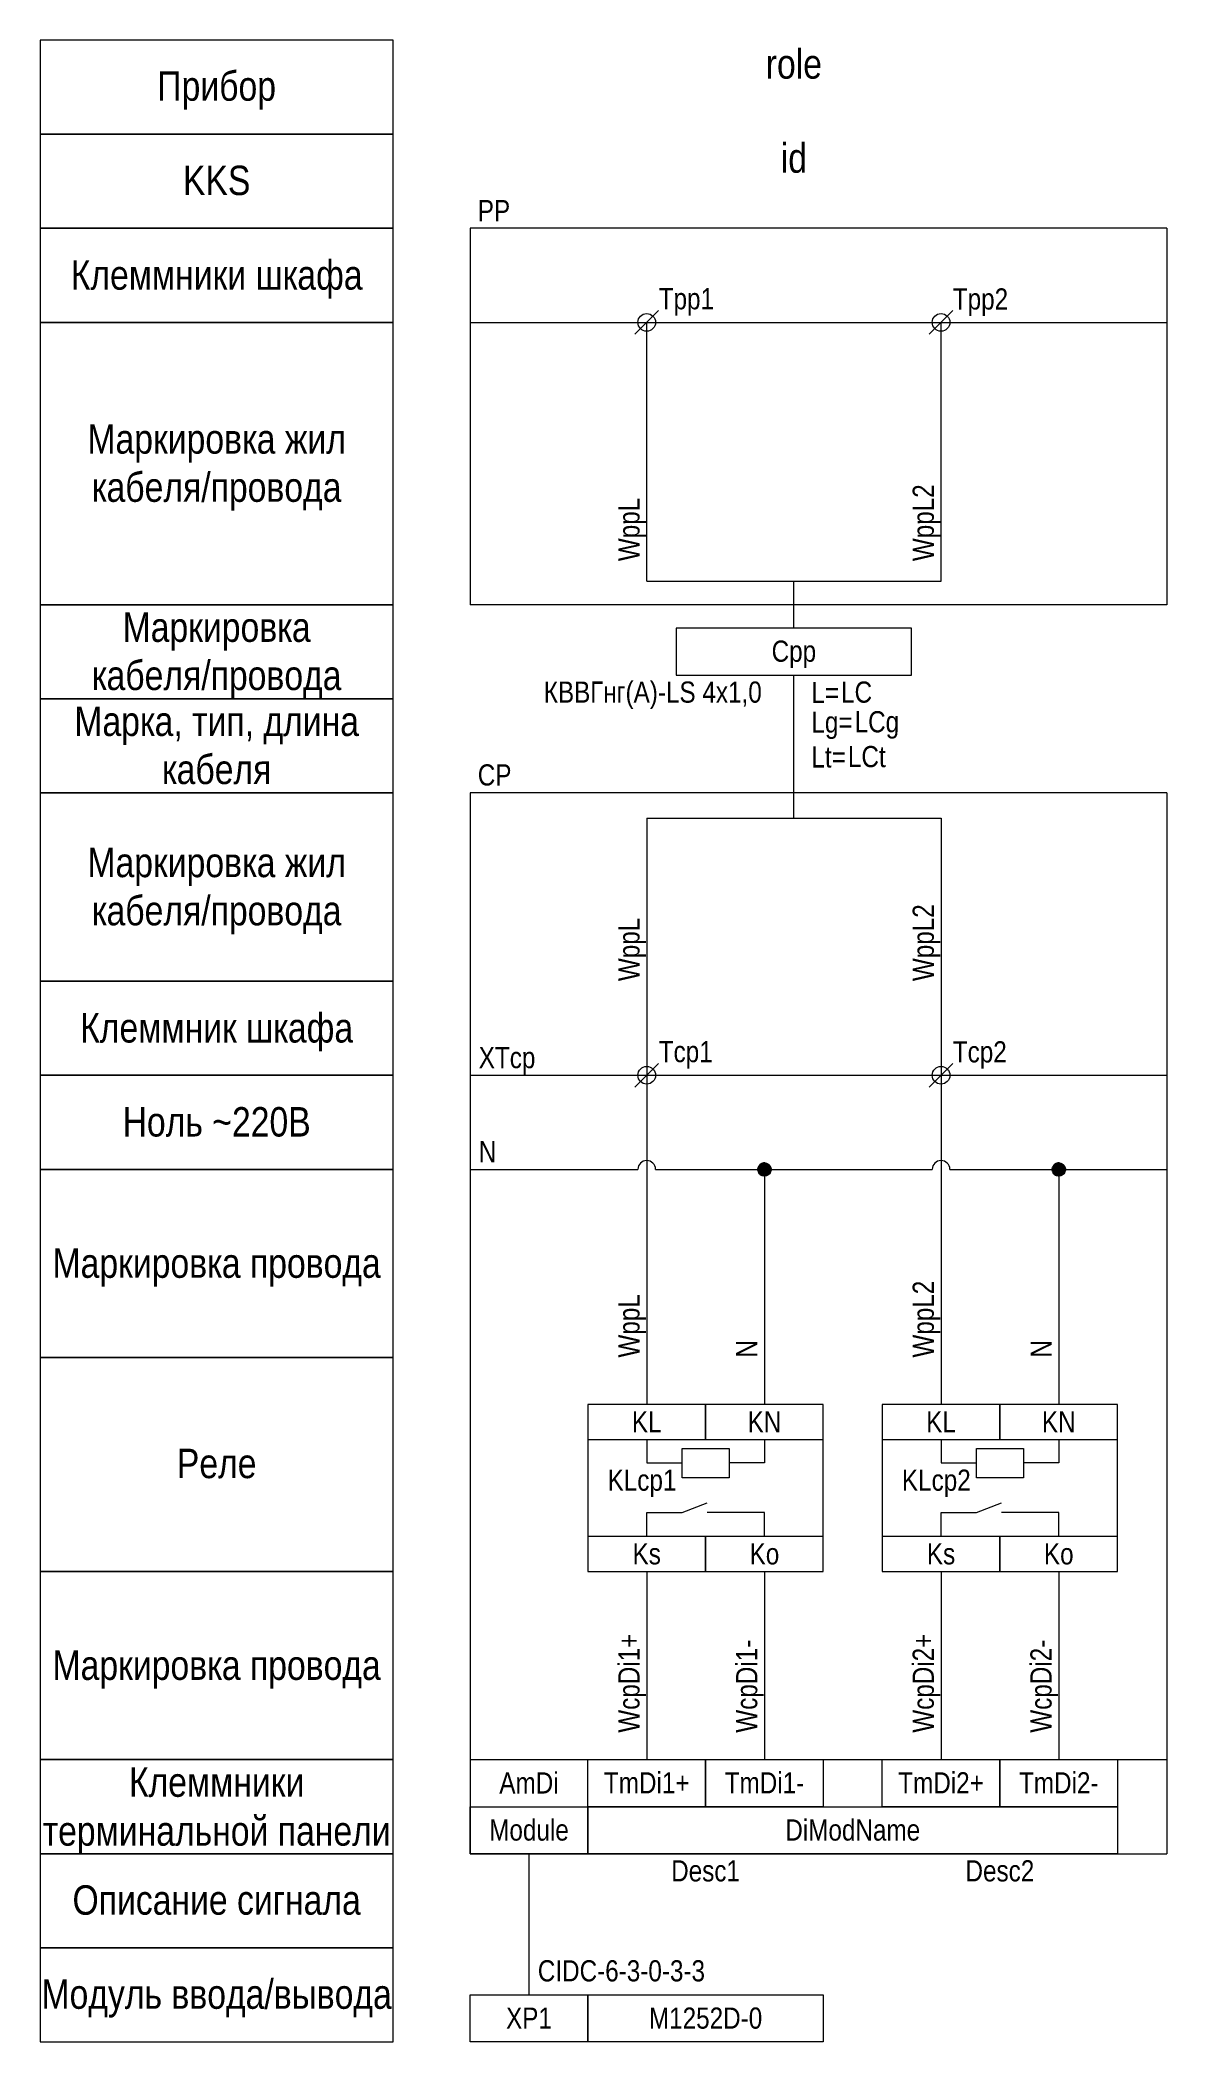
# Model space of a CAD drawing. Header units: millimetres. Extents: x 20 to 116, y -175 to -5.
import ezdxf

# ---------------------------------------------------------------- set-up
doc = ezdxf.new("R2010")
doc.units = ezdxf.units.MM
doc.header["$MEASUREMENT"] = 0
doc.linetypes.add('1_1', pattern=[2000, 1000, -1000])
doc.linetypes.add('4_2_1_2', pattern=[6702.777624, 3527.777672, -1763.888836, 0, -1411.111116])
for name, color, linetype in [('cp_names', 7, 'Continuous'), ('cp_params_ai', 7, 'Continuous'), ('cp_params_di', 7, 'Continuous'), ('cp_static_ai', 7, 'Continuous'), ('cp_static_di', 7, 'Continuous'), ('cp_static_do', 7, 'Continuous'), ('id_names', 7, 'Continuous'), ('id_params_ai', 7, 'Continuous'), ('id_params_di', 7, 'Continuous'), ('id_static_ai', 7, 'Continuous'), ('id_static_di', 7, 'Continuous')]:
    doc.layers.add(name, color=color, linetype=linetype)
doc.styles.add('СГЕНЕРИР_СТИЛЬ_1', font='ARIALN.TTF')

msp = doc.modelspace()

# ---------------------------------------------------------------- hatches: boundary and pattern name
at = {"layer": 'cp_static_ai', "linetype": 'Continuous', "lineweight": 0, "true_color": 0x000000}
msp.add_hatch(color=18, dxfattribs=at).paths.add_polyline_path([(81.13, -101), (81.16, -101.15), (81.24, -101.28), (81.37, -101.37), (81.53, -101.4), (81.68, -101.37), (81.81, -101.28), (81.9, -101.15), (81.93, -101), (81.9, -100.85), (81.81, -100.72), (81.68, -100.63), (81.53, -100.6), (81.37, -100.63), (81.24, -100.72), (81.16, -100.85)])
at = {"layer": 'cp_static_di', "linetype": 'Continuous', "lineweight": 0, "true_color": 0x000000}
msp.add_hatch(color=18, dxfattribs=at).paths.add_polyline_path([(106.13, -101), (106.16, -101.15), (106.25, -101.28), (106.38, -101.37), (106.53, -101.4), (106.68, -101.37), (106.81, -101.28), (106.9, -101.15), (106.93, -101), (106.9, -100.85), (106.81, -100.72), (106.68, -100.63), (106.53, -100.6), (106.38, -100.63), (106.25, -100.72), (106.16, -100.85)])

# ---------------------------------------------------------------- linework, layer by layer
at = {"layer": 'cp_names', "color": 7, "linetype": 'Continuous', "lineweight": 15, "ltscale": 100}
for points in [[(20, -85), (50, -85), (50, -69), (20, -69)], [(20, -93), (50, -93), (50, -85), (20, -85)], [(20, -101), (50, -101), (50, -93), (20, -93)], [(20, -117), (50, -117), (50, -101), (20, -101)], [(20, -135.18), (50, -135.18), (50, -117), (20, -117)], [(20, -151.18), (50, -151.18), (50, -135.18), (20, -135.18)], [(20, -159.18), (50, -159.18), (50, -151.18), (20, -151.18)], [(20, -167.18), (50, -167.18), (50, -159.18), (20, -159.18)], [(20, -175.18), (50, -175.18), (50, -167.18), (20, -167.18)]]:
    msp.add_lwpolyline(points, close=True, dxfattribs=at)
at = {"layer": 'cp_static_ai', "color": 7, "linetype": 'Continuous', "lineweight": 15, "ltscale": 100}
for p, q in [((70.53, -30), (72.53, -28)), ((95.53, -30), (97.53, -28)), ((70.53, -94), (72.53, -92)), ((71.53, -93), (71.53, -121)), ((95.53, -94), (97.53, -92)), ((96.53, -93), (96.53, -121)), ((81.53, -101.4), (81.53, -121)), ((71.53, -135.18), (71.53, -151.18)), ((81.53, -135.18), (81.53, -151.18)), ((96.53, -135.18), (96.53, -151.18)), ((56.53, -151.18), (115.72, -151.18)), ((56.53, -159.18), (115.72, -159.18))]:
    msp.add_line(p, q, dxfattribs=at)
at = {"layer": 'cp_static_ai', "color": 7, "linetype": '1_1', "lineweight": 15, "ltscale": 100}
for p, q in [((115.72, -69), (56.53, -69)), ((56.53, -69), (56.53, -159.18)), ((115.72, -69), (115.72, -159.18))]:
    msp.add_line(p, q, dxfattribs=at)
at = {"layer": 'cp_static_ai', "color": 7, "linetype": 'Continuous', "lineweight": 15, "ltscale": 100}
for points in [[(66.53, -151.18), (76.53, -151.18), (76.53, -155.18), (66.53, -155.18)], [(76.53, -151.18), (86.53, -151.18), (86.53, -155.18), (76.53, -155.18)], [(91.53, -151.18), (101.53, -151.18), (101.53, -155.18), (91.53, -155.18)], [(101.53, -151.18), (111.53, -151.18), (111.53, -155.18), (101.53, -155.18)], [(66.53, -155.18), (111.52, -155.18), (111.52, -159.18), (66.53, -159.18)]]:
    msp.add_lwpolyline(points, close=True, dxfattribs=at)
for centre in [(71.53, -29), (96.53, -29), (71.53, -93), (96.53, -93)]:
    msp.add_circle(centre, 0.75, dxfattribs=at)
at = {"layer": 'cp_static_ai', "color": 7, "linetype": 'Continuous', "lineweight": 70, "ltscale": 100}
msp.add_circle((81.53, -101), 0.4, dxfattribs=at)
at = {"layer": 'cp_static_ai', "color": 7, "linetype": 'Continuous', "lineweight": 15, "ltscale": 100}
for centre in [(71.53, -101), (96.53, -101)]:
    msp.add_arc(centre, 0.75, 0, 180, dxfattribs=at)
at = {"layer": 'cp_static_di', "color": 7, "linetype": '4_2_1_2', "lineweight": 15, "ltscale": 100}
for p, q in [((56.53, -29), (115.72, -29)), ((56.53, -93), (115.72, -93))]:
    msp.add_line(p, q, dxfattribs=at)
at = {"layer": 'cp_static_di', "color": 7, "linetype": 'Continuous', "lineweight": 15, "ltscale": 100}
for p, q in [((71.53, -71.14), (71.53, -93)), ((71.53, -71.14), (96.53, -71.14)), ((96.53, -71.14), (96.53, -93)), ((56.53, -101), (70.78, -101)), ((72.28, -101), (95.78, -101)), ((97.28, -101), (115.72, -101)), ((106.53, -101.4), (106.53, -121)), ((106.53, -135.18), (106.53, -151.18))]:
    msp.add_line(p, q, dxfattribs=at)
for points in [[(66.53, -135.18), (86.53, -135.18), (86.53, -121), (66.53, -121)], [(66.53, -123.96), (76.53, -123.96), (76.53, -121), (66.53, -121)], [(76.53, -123.96), (86.53, -123.96), (86.53, -121), (76.53, -121)], [(91.53, -135.18), (111.53, -135.18), (111.53, -121), (91.53, -121)], [(91.53, -123.96), (101.53, -123.96), (101.53, -121), (91.53, -121)], [(101.53, -123.96), (111.53, -123.96), (111.53, -121), (101.53, -121)], [(78.53, -124.72), (78.53, -127.21), (74.53, -127.21), (74.53, -124.72)], [(103.53, -124.72), (103.53, -127.21), (99.53, -127.21), (99.53, -124.72)], [(66.53, -135.18), (76.53, -135.18), (76.53, -132.21), (66.53, -132.21)], [(76.53, -135.18), (86.53, -135.18), (86.53, -132.21), (76.53, -132.21)], [(91.53, -135.18), (101.53, -135.18), (101.53, -132.21), (91.53, -132.21)], [(101.53, -135.18), (111.53, -135.18), (111.53, -132.21), (101.53, -132.21)]]:
    msp.add_lwpolyline(points, close=True, dxfattribs=at)
for points in [[(71.53, -123.96), (71.53, -125.96), (74.53, -125.96)], [(81.53, -123.96), (81.53, -125.96), (78.53, -125.96)], [(96.53, -123.96), (96.53, -125.96), (99.53, -125.96)], [(106.53, -123.96), (106.53, -125.96), (103.53, -125.96)], [(71.53, -132.21), (71.53, -130.18), (74.53, -130.18)], [(74.53, -130.18), (76.67, -129.35)], [(78.53, -130.18), (76.67, -130.18)], [(81.53, -132.21), (81.53, -130.18), (78.53, -130.18)], [(96.53, -132.21), (96.53, -130.18), (99.53, -130.18)], [(99.53, -130.18), (101.67, -129.35)], [(103.53, -130.18), (101.67, -130.18)], [(106.53, -132.21), (106.53, -130.18), (103.53, -130.18)]]:
    msp.add_lwpolyline(points, dxfattribs=at)
at = {"layer": 'cp_static_di', "color": 7, "linetype": 'Continuous', "lineweight": 70, "ltscale": 100}
msp.add_circle((106.53, -101), 0.4, dxfattribs=at)
at = {"layer": 'cp_static_do', "color": 7, "linetype": 'Continuous', "lineweight": 15, "ltscale": 100}
msp.add_line((61.53, -159.18), (61.53, -171.18), dxfattribs=at)
for points in [[(66.53, -159.18), (56.53, -159.18), (56.53, -155.18), (66.53, -155.18)], [(66.53, -175.18), (56.53, -175.18), (56.53, -171.18), (66.53, -171.18)], [(66.53, -171.18), (86.53, -171.18), (86.53, -175.18), (66.53, -175.18)]]:
    msp.add_lwpolyline(points, close=True, dxfattribs=at)
at = {"layer": 'id_names', "color": 7, "linetype": 'Continuous', "lineweight": 15, "ltscale": 100}
for points in [[(20, -13), (50, -13), (50, -5), (20, -5)], [(20, -21), (50, -21), (50, -13), (20, -13)], [(20, -29), (50, -29), (50, -21), (20, -21)], [(20, -53), (50, -53), (50, -29), (20, -29)], [(20, -61), (50, -61), (50, -53), (20, -53)], [(20, -69), (50, -69), (50, -61), (20, -61)]]:
    msp.add_lwpolyline(points, close=True, dxfattribs=at)
at = {"layer": 'id_static_ai', "color": 7, "linetype": '1_1', "lineweight": 15, "ltscale": 100}
for p, q in [((56.53, -21), (56.53, -53)), ((115.72, -21), (56.53, -21)), ((115.72, -21), (115.72, -53)), ((115.72, -53), (56.53, -53))]:
    msp.add_line(p, q, dxfattribs=at)
at = {"layer": 'id_static_ai', "color": 7, "linetype": 'Continuous', "lineweight": 15, "ltscale": 100}
for p, q in [((71.53, -51), (71.53, -29)), ((96.53, -51), (96.53, -29)), ((71.53, -51), (96.53, -51)), ((84.03, -55), (84.03, -51)), ((84.03, -71.14), (84.03, -59))]:
    msp.add_line(p, q, dxfattribs=at)
msp.add_lwpolyline([(74.03, -59), (94.03, -59), (94.03, -55), (74.03, -55)], close=True, dxfattribs=at)

# ---------------------------------------------------------------- texts
at = {"layer": 'cp_names', "color": 7, "linetype": 'Continuous', "lineweight": 15, "insert": (35, -73.66), "char_height": 2.5, "attachment_point": 2, "line_spacing_factor": 0.982786, "style": 'СГЕНЕРИР_СТИЛЬ_1'}
msp.add_mtext('\\A1;{\\pqc;\\fArial Narrow|b0|i0|c204|p34;Маркировка жил\\P\\pqc;\\fArial Narrow|b0|i0|c204|p34;кабеля/провода}', dxfattribs=at)
at = {"layer": 'cp_names', "color": 7, "linetype": 'Continuous', "lineweight": 15, "char_height": 2.5, "attachment_point": 2, "style": 'СГЕНЕРИР_СТИЛЬ_1'}
for s, insert in [('\\A1;{\\pqc;\\fArial Narrow|b0|i0|c204|p34;Клеммник\\fArial Narrow|b0|i0|c204|p34; шкафа}', (35, -87.72)), ('\\A1;{\\pqc;\\fArial Narrow|b0|i0|c204|p34;Ноль ~220В}', (35, -95.71)), ('\\A1;{\\pqc;\\fArial Narrow|b0|i0|c204|p34;Маркировка \\fArial Narrow|b0|i0|c204|p34;провода}', (35, -107.72)), ('\\A1;{\\pqc;\\fArial Narrow|b0|i0|c204|p34;Реле}', (35, -124.75)), ('\\A1;{\\pqc;\\fArial Narrow|b0|i0|c204|p34;Маркировка \\fArial Narrow|b0|i0|c204|p34;провода}', (35, -141.9)), ('\\A1;{\\pqc;\\fArial Narrow|b0|i0|c204|p34;Описание сигнала}', (35, -161.86)), ('\\A1;{\\pqc;\\fArial Narrow|b0|i0|c204|p34;Модуль ввода/вывода}', (35, -169.86))]:
    msp.add_mtext(s, dxfattribs=dict(at, insert=insert))
at = {"layer": 'cp_names', "color": 7, "linetype": 'Continuous', "lineweight": 15, "insert": (35, -151.84), "char_height": 2.5, "width": 30, "attachment_point": 2, "line_spacing_factor": 0.996518, "style": 'СГЕНЕРИР_СТИЛЬ_1'}
msp.add_mtext('\\A1;{\\pqc;\\fArial Narrow|b0|i0|c204|p34;Клеммник\\fArial Narrow|b0|i0|c204|p34;и терминальной панели}', dxfattribs=at)
at = {"layer": 'cp_params_ai', "color": 7, "linetype": 'Continuous', "lineweight": 15, "char_height": 1.8, "style": 'СГЕНЕРИР_СТИЛЬ_1'}
for s, insert, attachment_point in [('\\A1;{\\pql;\\fArial Narrow|b0|i0|c204|p34;T\\fArial Narrow|b0|i0|c204|p34;pp\\fArial Narrow|b0|i0|c204|p34;1}', (72.55, -26.09), 1), ('\\A1;{\\pql;\\fArial Narrow|b0|i0|c204|p34;T\\fArial Narrow|b0|i0|c204|p34;pp\\fArial Narrow|b0|i0|c204|p34;2}', (97.53, -26.11), 1), ('\\A1;{\\pql;\\fArial Narrow|b0|i0|c204|p34;Tcp1}', (72.55, -90.09), 1), ('\\A1;{\\pql;\\fArial Narrow|b0|i0|c204|p34;Tcp\\fArial Narrow|b0|i0|c204|p34;2}', (97.53, -90.11), 1), ('\\A1;{\\pql;\\fArial Narrow|b0|i0|c204|p34;XTcp}', (57.26, -90.6), 1), ('\\A1;{\\pql;\\fArial Narrow|b0|i0|c204|p34;N}', (57.26, -98.6), 1), ('\\A1;{\\pqc;\\fArial Narrow|b0|i0|c204|p34;Tm\\fArial Narrow|b0|i0|c204|p34;D\\fArial Narrow|b0|i0|c204|p34;i1+}', (71.53, -152.25), 2), ('\\A1;{\\pqc;\\fArial Narrow|b0|i0|c204|p34;Tm\\fArial Narrow|b0|i0|c204|p34;D\\fArial Narrow|b0|i0|c204|p34;i1-}', (81.53, -152.25), 2), ('\\A1;{\\pqc;\\fArial Narrow|b0|i0|c204|p34;Tm\\fArial Narrow|b0|i0|c204|p34;D\\fArial Narrow|b0|i0|c204|p34;i2+}', (96.53, -152.25), 2), ('\\A1;{\\pqc;\\fArial Narrow|b0|i0|c204|p34;Tm\\fArial Narrow|b0|i0|c204|p34;D\\fArial Narrow|b0|i0|c204|p34;i\\fArial Narrow|b0|i0|c204|p34;2-}', (106.53, -152.25), 2), ('\\A1;{\\pqc;\\fArial Narrow|b0|i0|c204|p34;D\\fArial Narrow|b0|i0|c204|p34;iModName}', (89.03, -156.26), 2)]:
    msp.add_mtext(s, dxfattribs=dict(at, insert=insert, attachment_point=attachment_point))
at = {"layer": 'cp_params_ai', "color": 7, "linetype": 'Continuous', "lineweight": 15, "char_height": 1.8, "attachment_point": 1, "rotation": 90, "style": 'СГЕНЕРИР_СТИЛЬ_1'}
for s, insert in [('\\A1;{\\pql;\\fArial Narrow|b0|i0|c204|p34;W\\fArial Narrow|b0|i0|c204|p34;p\\fArial Narrow|b0|i0|c204|p34;p\\fArial Narrow|b0|i0|c204|p34;L}', (69.12, -49.3)), ('\\A1;{\\pql;\\fArial Narrow|b0|i0|c204|p34;WppL\\fArial Narrow|b0|i0|c204|p34;2}', (94.12, -49.3)), ('\\A1;{\\pql;\\fArial Narrow|b0|i0|c204|p34;W\\fArial Narrow|b0|i0|c204|p34;p\\fArial Narrow|b0|i0|c204|p34;p\\fArial Narrow|b0|i0|c204|p34;L}', (69.12, -85)), ('\\A1;{\\pql;\\fArial Narrow|b0|i0|c204|p34;WppL\\fArial Narrow|b0|i0|c204|p34;2}', (94.12, -85)), ('\\A1;{\\pql;\\fArial Narrow|b0|i0|c204|p34;WppL\\fArial Narrow|b0|i0|c204|p34;2}', (94.12, -117)), ('\\A1;{\\pql;\\fArial Narrow|b0|i0|c204|p34;W\\fArial Narrow|b0|i0|c204|p34;p\\fArial Narrow|b0|i0|c204|p34;p\\fArial Narrow|b0|i0|c204|p34;L}', (69.12, -117)), ('\\A1;{\\pql;\\fArial Narrow|b0|i0|c204|p34;N}', (79.12, -117)), ('\\A1;{\\pql;\\fArial Narrow|b0|i0|c204|p34;N}', (104.13, -117)), ('\\A1;{\\pql;\\fArial Narrow|b0|i0|c204|p34;Wcp\\fArial Narrow|b0|i0|c204|p34;D\\fArial Narrow|b0|i0|c204|p34;i1+}', (69.12, -148.89)), ('\\A1;{\\pql;\\fArial Narrow|b0|i0|c204|p34;Wcp\\fArial Narrow|b0|i0|c204|p34;D\\fArial Narrow|b0|i0|c204|p34;i1-}', (79.12, -148.89)), ('\\A1;{\\pql;\\fArial Narrow|b0|i0|c204|p34;Wcp\\fArial Narrow|b0|i0|c204|p34;D\\fArial Narrow|b0|i0|c204|p34;i2+}', (94.12, -148.89)), ('\\A1;{\\pql;\\fArial Narrow|b0|i0|c204|p34;Wcp\\fArial Narrow|b0|i0|c204|p34;D\\fArial Narrow|b0|i0|c204|p34;i\\fArial Narrow|b0|i0|c204|p34;2-}', (104.12, -148.89))]:
    msp.add_mtext(s, dxfattribs=dict(at, insert=insert))
at = {"layer": 'cp_params_di', "color": 7, "linetype": 'Continuous', "lineweight": 15, "char_height": 1.8, "style": 'СГЕНЕРИР_СТИЛЬ_1'}
for s, insert, attachment_point in [('\\A1;{\\pql;\\fArial Narrow|b0|i0|c204|p34;PP}', (57.18, -18.6), 1), ('\\A1;{\\pqc;\\fArial Narrow|b0|i0|c204|p34;K\\fArial Narrow|b0|i0|c204|p34;L}', (71.53, -121.56), 2), ('\\A1;{\\pqc;\\fArial Narrow|b0|i0|c204|p34;K\\fArial Narrow|b0|i0|c204|p34;N}', (81.53, -121.56), 2), ('\\A1;{\\pqc;\\fArial Narrow|b0|i0|c204|p34;K\\fArial Narrow|b0|i0|c204|p34;L}', (96.53, -121.56), 2), ('\\A1;{\\pqc;\\fArial Narrow|b0|i0|c204|p34;K\\fArial Narrow|b0|i0|c204|p34;N}', (106.53, -121.56), 2), ('\\A1;{\\pqc;\\fArial Narrow|b0|i0|c204|p34;KLcp\\fArial Narrow|b0|i0|c204|p34;1}', (71.13, -126.52), 2), ('\\A1;{\\pqc;\\fArial Narrow|b0|i0|c204|p34;KLcp\\fArial Narrow|b0|i0|c204|p34;2}', (96.13, -126.52), 2), ('\\A1;{\\pqc;\\fArial Narrow|b0|i0|c204|p34;Ks}', (71.53, -132.78), 2), ('\\A1;{\\pqc;\\fArial Narrow|b0|i0|c204|p34;Ko}', (81.53, -132.78), 2), ('\\A1;{\\pqc;\\fArial Narrow|b0|i0|c204|p34;Ks}', (96.53, -132.78), 2), ('\\A1;{\\pqc;\\fArial Narrow|b0|i0|c204|p34;Ko}', (106.53, -132.78), 2), ('\\A1;{\\pqc;\\fArial Narrow|b0|i0|c204|p34;Am\\fArial Narrow|b0|i0|c204|p34;D\\fArial Narrow|b0|i0|c204|p34;i}', (61.53, -152.26), 2)]:
    msp.add_mtext(s, dxfattribs=dict(at, insert=insert, attachment_point=attachment_point))
for s, insert, width, attachment_point in [('\\A1;{\\pql;\\fArial Narrow|b0|i0|c204|p34;CP}', (57.18, -66.57), 25, 1), ('\\A1;{\\pqc;\\fArial Narrow|b0|i0|c204|p34;Desc1}', (76.53, -159.73), 20, 2), ('\\A1;{\\pqc;\\fArial Narrow|b0|i0|c204|p34;Desc\\fArial Narrow|b0|i0|c204|p34;2}', (101.53, -159.73), 20, 2)]:
    msp.add_mtext(s, dxfattribs=dict(at, insert=insert, width=width, attachment_point=attachment_point))
at = {"layer": 'cp_static_do', "color": 7, "linetype": 'Continuous', "lineweight": 15, "char_height": 1.8, "attachment_point": 2, "style": 'СГЕНЕРИР_СТИЛЬ_1'}
for s, insert in [('\\A1;{\\pqc;\\fArial Narrow|b0|i0|c204|p34;Module}', (61.53, -156.26)), ('\\A1;{\\pqc;\\fArial Narrow|b0|i0|c204|p34;XP1}', (61.53, -172.25)), ('\\A1;{\\pqc;\\fArial Narrow|b0|i0|c204|p34;M12\\fArial Narrow|b0|i0|c204|p34;52D\\fArial Narrow|b0|i0|c204|p34;-0}', (76.53, -172.25))]:
    msp.add_mtext(s, dxfattribs=dict(at, insert=insert))
at = {"layer": 'id_names', "color": 7, "linetype": 'Continuous', "lineweight": 15, "char_height": 2.5, "attachment_point": 2, "style": 'СГЕНЕРИР_СТИЛЬ_1'}
for s, insert in [('\\A1;{\\pqc;\\fArial Narrow|b0|i0|c204|p34;Прибор}', (35, -7.66)), ('\\A1;{\\pqc;\\fArial Narrow|b0|i0|c204|p34;KKS}', (35, -15.68)), ('\\A1;{\\pqc;\\fArial Narrow|b0|i0|c204|p34;Клеммники шкафа}', (35, -23.72))]:
    msp.add_mtext(s, dxfattribs=dict(at, insert=insert))
for s, insert, line_spacing_factor in [('\\A1;{\\pqc;\\fArial Narrow|b0|i0|c204|p34;Маркировка жил\\P\\pqc;\\fArial Narrow|b0|i0|c204|p34;кабеля/провода}', (35, -37.66), 0.982786), ('\\A1;{\\pqc;\\fArial Narrow|b0|i0|c204|p34;Маркировка\\P\\pqc;\\fArial Narrow|b0|i0|c204|p34;кабеля/провода}', (35, -53.66), 0.982786), ('\\A1;{\\pqc;\\fArial Narrow|b0|i0|c204|p34;Марка, тип\\fArial Narrow|b0|i0|c204|p34;, длина\\P\\pqc;\\fArial Narrow|b0|i0|c204|p34;кабеля}', (35, -61.66), 0.98101)]:
    msp.add_mtext(s, dxfattribs=dict(at, insert=insert, line_spacing_factor=line_spacing_factor))
at = {"layer": 'id_params_ai', "color": 7, "linetype": 'Continuous', "lineweight": 15, "char_height": 2.5, "width": 50, "attachment_point": 2, "style": 'СГЕНЕРИР_СТИЛЬ_1'}
for s, insert in [('\\A1;{\\pqc;\\fArial Narrow|b0|i0|c204|p34;role}', (84.03, -5.78)), ('\\A1;{\\pqc;\\fArial Narrow|b0|i0|c204|p34;id}', (84.03, -13.78))]:
    msp.add_mtext(s, dxfattribs=dict(at, insert=insert))
at = {"layer": 'id_params_ai', "color": 7, "linetype": 'Continuous', "lineweight": 15, "insert": (84.03, -56.05), "char_height": 1.8, "attachment_point": 2, "style": 'СГЕНЕРИР_СТИЛЬ_1'}
msp.add_mtext('\\A1;{\\pqc;\\fArial Narrow|b0|i0|c204|p34;C\\fArial Narrow|b0|i0|c204|p34;pp}', dxfattribs=at)
at = {"layer": 'id_params_di', "color": 7, "linetype": 'Continuous', "lineweight": 15, "char_height": 1.8, "attachment_point": 1, "style": 'СГЕНЕРИР_СТИЛЬ_1'}
for s, insert in [('\\A1;{\\pql;\\fArial Narrow|b0|i0|c204|p34;LC}', (88.04, -59.53)), ('\\A1;{\\pql;\\fArial Narrow|b0|i0|c204|p34;LCg}', (89.19, -62.05)), ('\\A1;{\\pql;\\fArial Narrow|b0|i0|c204|p34;LCt}', (88.62, -65.01))]:
    msp.add_mtext(s, dxfattribs=dict(at, insert=insert))
at = {"layer": 'id_static_di', "color": 7, "linetype": 'Continuous', "lineweight": 15, "char_height": 1.8, "attachment_point": 1, "style": 'СГЕНЕРИР_СТИЛЬ_1'}
for s, insert in [('\\A1;{\\pql;\\fArial Narrow|b0|i0|c204|p34;КВВГнг(А)-LS \\fArial Narrow|b0|i0|c204|p34;4\\fArial Narrow|b0|i0|c204|p34;х1,0}', (62.79, -59.53)), ('\\A1;{\\pql;\\fArial Narrow|b0|i0|c204|p34;L=}', (85.52, -59.56)), ('\\A1;{\\pql;\\fArial Narrow|b0|i0|c204|p34;Lg=}', (85.52, -62.08)), ('\\A1;{\\pql;\\fArial Narrow|b0|i0|c204|p34;Lt=}', (85.52, -65.04)), ('\\A1;{\\pql;\\fArial Narrow|b0|i0|c204|p34;CIDC-6-3-0-3-3}', (62.28, -168.23))]:
    msp.add_mtext(s, dxfattribs=dict(at, insert=insert))

doc.saveas('drawing.dxf')
